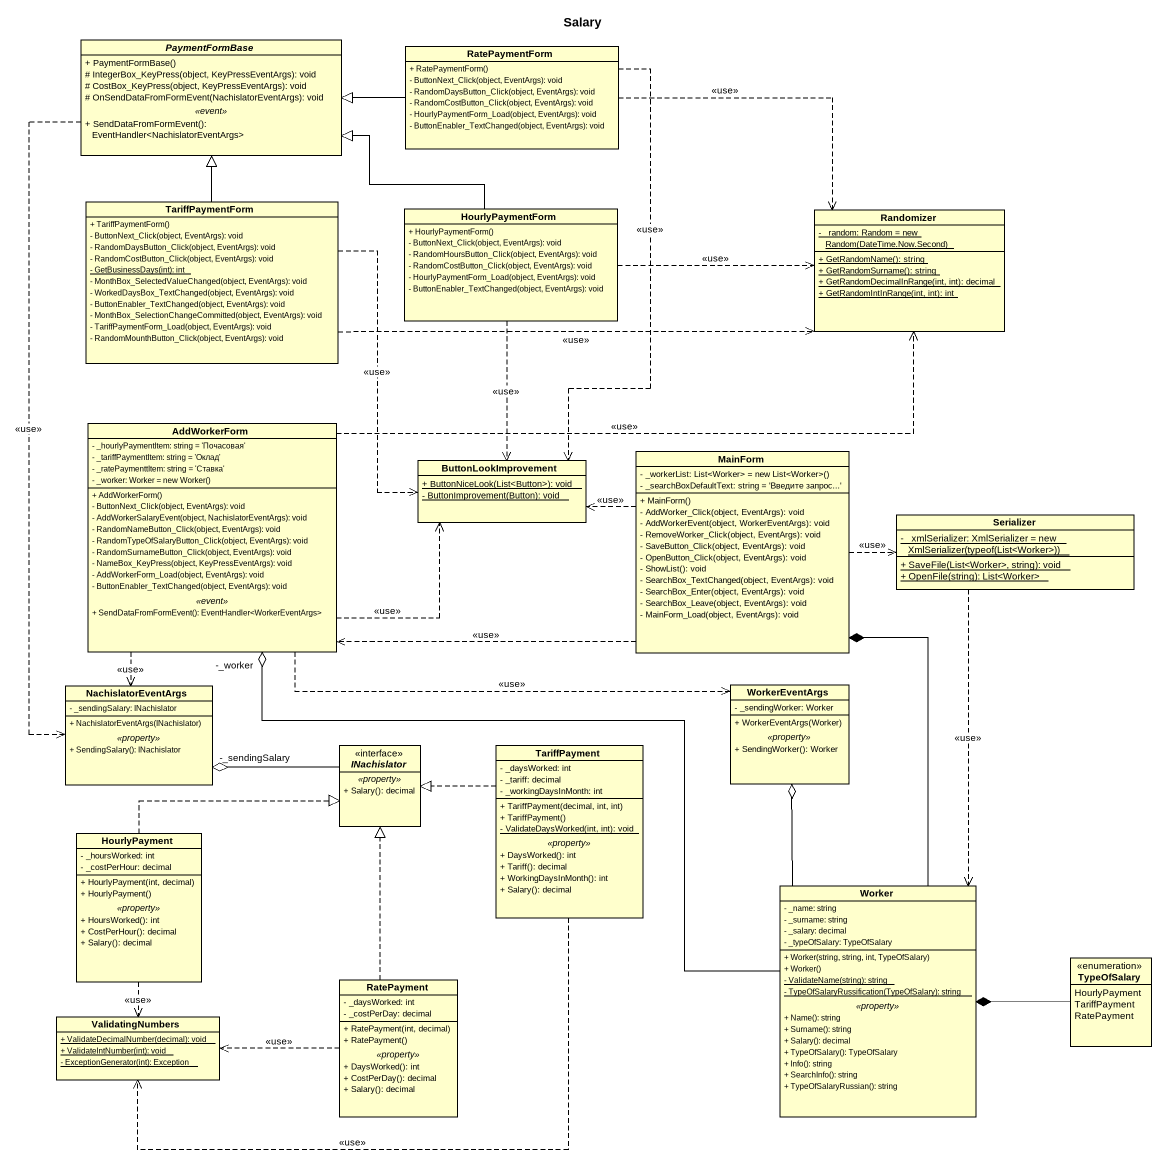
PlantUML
@startuml
title Salary
hide circle
hide empty members
skinparam classAttributeIconSize 0
abstract class PaymentFormBase {
  + PaymentFormBase()
  # IntegerBox_KeyPress(object, KeyPressEventArgs): void
  # CostBox_KeyPress(object, KeyPressEventArgs): void
  # OnSendDataFromFormEvent(NachislatorEventArgs): void
  .. <<event>> ..
  + SendDataFromFormEvent(): EventHandler<NachislatorEventArgs>
}
class RatePaymentForm {
  + RatePaymentForm()
  - ButtonNext_Click(object, EventArgs): void
  - RandomDaysButton_Click(object, EventArgs): void
  - RandomCostButton_Click(object, EventArgs): void
  - HourlyPaymentForm_Load(object, EventArgs): void
  - ButtonEnabler_TextChanged(object, EventArgs): void
}
class TariffPaymentForm {
  + TariffPaymentForm()
  - ButtonNext_Click(object, EventArgs): void
  - RandomDaysButton_Click(object, EventArgs): void
  - RandomCostButton_Click(object, EventArgs): void
  {static} - GetBusinessDays(int): int
  - MonthBox_SelectedValueChanged(object, EventArgs): void
  - WorkedDaysBox_TextChanged(object, EventArgs): void
  - ButtonEnabler_TextChanged(object, EventArgs): void
  - MonthBox_SelectionChangeCommitted(object, EventArgs): void
  - TariffPaymentForm_Load(object, EventArgs): void
  - RandomMounthButton_Click(object, EventArgs): void
}
class HourlyPaymentForm {
  + HourlyPaymentForm()
  - ButtonNext_Click(object, EventArgs): void
  - RandomHoursButton_Click(object, EventArgs): void
  - RandomCostButton_Click(object, EventArgs): void
  - HourlyPaymentForm_Load(object, EventArgs): void
  - ButtonEnabler_TextChanged(object, EventArgs): void
}
class Randomizer {
  {static} {field} - _random: Random = new Random(DateTime.Now.Second)
  {static} + GetRandomName(): string
  {static} + GetRandomSurname(): string
  {static} + GetRandomDecimalInRange(int, int): decimal
  {static} + GetRandomIntInRange(int, int): int
}
class AddWorkerForm {
  - _hourlyPaymentItem: string = 'Почасовая'
  - _tariffPaymentItem: string = 'Оклад'
  - _ratePaymenttItem: string = 'Ставка'
  {field} - _worker: Worker = new Worker()
  --
  + AddWorkerForm()
  - ButtonNext_Click(object, EventArgs): void
  - AddWorkerSalaryEvent(object, NachislatorEventArgs): void
  - RandomNameButton_Click(object, EventArgs): void
  - RandomTypeOfSalaryButton_Click(object, EventArgs): void
  - RandomSurnameButton_Click(object, EventArgs): void
  - NameBox_KeyPress(object, KeyPressEventArgs): void
  - AddWorkerForm_Load(object, EventArgs): void
  - ButtonEnabler_TextChanged(object, EventArgs): void
  .. <<event>> ..
  + SendDataFromFormEvent(): EventHandler<WorkerEventArgs>
}
class ButtonLookImprovement {
  {static} + ButtonNiceLook(List<Button>): void
  {static} - ButtonImprovement(Button): void
}
class MainForm {
  {field} - _workerList: List<Worker> = new List<Worker>()
  - _searchBoxDefaultText: string = 'Введите запрос...'
  + MainForm()
  - AddWorker_Click(object, EventArgs): void
  - AddWorkerEvent(object, WorkerEventArgs): void
  - RemoveWorker_Click(object, EventArgs): void
  - SaveButton_Click(object, EventArgs): void
  - OpenButton_Click(object, EventArgs): void
  - ShowList(): void
  - SearchBox_TextChanged(object, EventArgs): void
  - SearchBox_Enter(object, EventArgs): void
  - SearchBox_Leave(object, EventArgs): void
  - MainForm_Load(object, EventArgs): void
}
class Serializer {
  {static} {field} - _xmlSerializer: XmlSerializer = new XmlSerializer(typeof(List<Worker>))
  {static} + SaveFile(List<Worker>, string): void
  {static} + OpenFile(string): List<Worker>
}
class NachislatorEventArgs {
  - _sendingSalary: INachislator
  --
  + NachislatorEventArgs(INachislator)
  .. <<property>> ..
  + SendingSalary(): INachislator
}
class WorkerEventArgs {
  - _sendingWorker: Worker
  --
  + WorkerEventArgs(Worker)
  .. <<property>> ..
  + SendingWorker(): Worker
}
interface INachislator {
  .. <<property>> ..
  + Salary(): decimal
}
class TariffPayment {
  - _daysWorked: int
  - _tariff: decimal
  - _workingDaysInMonth: int
  --
  + TariffPayment(decimal, int, int)
  + TariffPayment()
  {static} - ValidateDaysWorked(int, int): void
  .. <<property>> ..
  + DaysWorked(): int
  + Tariff(): decimal
  + WorkingDaysInMonth(): int
  + Salary(): decimal
}
class HourlyPayment {
  - _hoursWorked: int
  - _costPerHour: decimal
  --
  + HourlyPayment(int, decimal)
  + HourlyPayment()
  .. <<property>> ..
  + HoursWorked(): int
  + CostPerHour(): decimal
  + Salary(): decimal
}
class Worker {
  - _name: string
  - _surname: string
  - _salary: decimal
  - _typeOfSalary: TypeOfSalary
  --
  + Worker(string, string, int, TypeOfSalary)
  + Worker()
  {static} - ValidateName(string): string
  {static} - TypeOfSalaryRussification(TypeOfSalary): string
  .. <<property>> ..
  + Name(): string
  + Surname(): string
  + Salary(): decimal
  + TypeOfSalary(): TypeOfSalary
  + Info(): string
  + SearchInfo(): string
  + TypeOfSalaryRussian(): string
}
class RatePayment {
  - _daysWorked: int
  - _costPerDay: decimal
  --
  + RatePayment(int, decimal)
  + RatePayment()
  .. <<property>> ..
  + DaysWorked(): int
  + CostPerDay(): decimal
  + Salary(): decimal
}
enum TypeOfSalary {
  HourlyPayment
  TariffPayment
  RatePayment
}
class ValidatingNumbers {
  {static} + ValidateDecimalNumber(decimal): void
  {static} + ValidateIntNumber(int): void
  {static} - ExceptionGenerator(int): Exception
}
PaymentFormBase ..> NachislatorEventArgs : <<use>>
RatePaymentForm -left-|> PaymentFormBase
RatePaymentForm .right.> Randomizer : <<use>>
RatePaymentForm ..> ButtonLookImprovement : <<use>>
TariffPaymentForm -up-|> PaymentFormBase
TariffPaymentForm .right.> Randomizer : <<use>>
TariffPaymentForm ..> ButtonLookImprovement : <<use>>
HourlyPaymentForm -left-|> PaymentFormBase
HourlyPaymentForm .right.> Randomizer : <<use>>
HourlyPaymentForm ..> ButtonLookImprovement : <<use>>
AddWorkerForm .right.> Randomizer : <<use>>
AddWorkerForm .right.> ButtonLookImprovement : <<use>>
AddWorkerForm ..> NachislatorEventArgs : <<use>>
AddWorkerForm .right.> WorkerEventArgs : <<use>>
MainForm .left.> AddWorkerForm : <<use>>
MainForm .left.> ButtonLookImprovement : <<use>>
MainForm .right.> Serializer : <<use>>
Serializer ..> Worker : <<use>>
INachislator -left-o "-_sendingSalary" NachislatorEventArgs
TariffPayment .left.|> INachislator
TariffPayment .left.> ValidatingNumbers : <<use>>
HourlyPayment .right.|> INachislator
HourlyPayment ..> ValidatingNumbers : <<use>>
Worker -up-o "-_worker" AddWorkerForm
Worker -up-* MainForm
Worker -up-o WorkerEventArgs
RatePayment .up.|> INachislator
RatePayment .left.> ValidatingNumbers : <<use>>
TypeOfSalary -left-* Worker
@enduml
